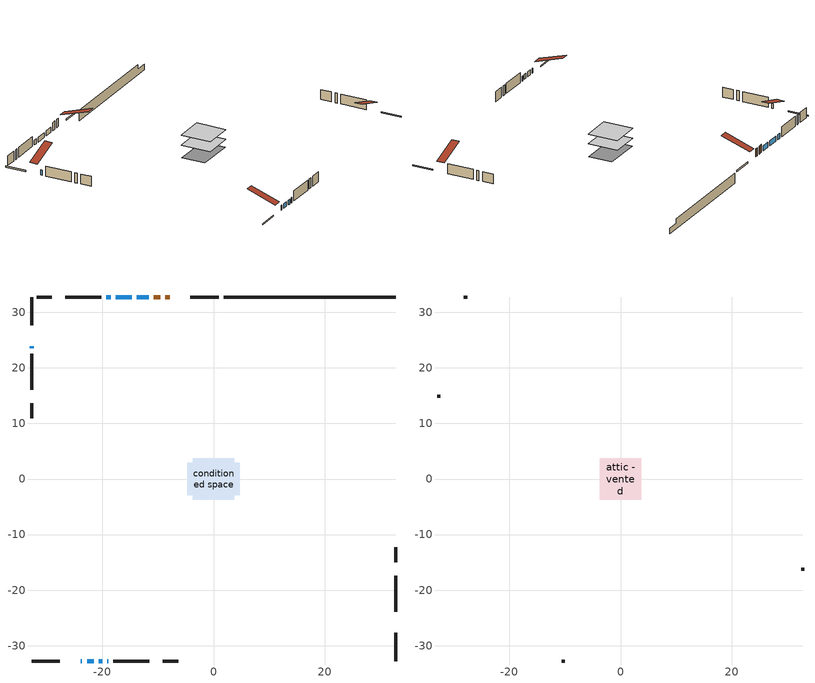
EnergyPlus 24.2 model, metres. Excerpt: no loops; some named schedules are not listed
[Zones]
conditioned space
 floor adiabatic (AdiabaticFloorConstruction): -3.73,-3.73 -3.73,3.73 3.73,3.73 3.73,-3.73 z1.17
 floor foundation (Slab1 construction): -4.77,-2.95 -4.77,2.95 4.77,2.95 4.77,-2.95 z-1.37
 wall outside (RimJoist1 construction): 0.95,32.76 -4.14,32.76 / -32.76,-32.76 -27.67,-32.76 / -32.76,32.76 -32.76,27.67 / 32.76,-32.76 32.76,-27.67 z1.17:1.47
 wall outside (AdiabaticWallConstruction 1): -7.91,32.76 -8.67,32.76 / -9.6,32.76 -10.71,32.76 z1.17:3.2
 wall outside (AdiabaticWallConstruction): -23.9,-32.76 -23.69,-32.76 / -22.76,-32.76 -21.55,-32.76 / -20.62,-32.76 -20.06,-32.76 / -11.64,32.76 -13.78,32.76 / -14.71,32.76 -17.59,32.76 / -32.76,23.9 -32.76,23.49 / -19.13,-32.76 -18.93,-32.76 / -18.52,32.76 -19.29,32.76 z1.17:2.39
 wall outside (Wall1 construction): -20.22,32.76 -26.68,32.76 / -18,-32.76 -11.54,-32.76 / -32.76,22.56 -32.76,16.1 / 32.76,-23.89 32.76,-17.43 z1.17:3.61
 wall outside (Wall3 construction): -29.11,32.76 -31.83,32.76 / -9.11,-32.76 -6.39,-32.76 / -32.76,13.67 -32.76,10.95 / 32.76,-15 32.76,-12.28 z1.17:3.61
 wall foundation (FoundationWall1 construction): 1.88,32.76,-1.37 1.88,32.76,1.17 29.67,32.76,1.17 29.67,32.76,0.05 32.76,32.76,0.05 32.76,32.76,-1.37
 window (WindowConstruction 5): -23.89,-32.76 -23.69,-32.76 z1.17:2.39
 window (WindowConstruction): -22.76,-32.76 -21.55,-32.76 z1.17:2.39
 window (WindowConstruction 1): -20.62,-32.76 -20.06,-32.76 z1.17:2.39
 window (WindowConstruction 2): -11.64,32.76 -13.78,32.76 z1.17:2.39
 window (WindowConstruction 3): -14.71,32.76 -17.59,32.76 z1.17:2.39
 window (WindowConstruction 4): -32.76,23.89 -32.76,23.49 z1.17:2.39
 window (WindowConstruction 6): -19.13,-32.76 -18.93,-32.76 z1.17:2.39
 window (WindowConstruction 7): -18.52,32.76 -19.29,32.76 z1.17:2.39
 door (Door): -7.91,32.76 -8.67,32.76 z1.17:3.2
 door (Door 1): -9.6,32.76 -10.71,32.76 z1.17:3.2
 ceiling adiabatic (AdiabaticFloorConstruction): 3.73,-3.73 3.73,3.73 -3.73,3.73 -3.73,-3.73 z1.17
attic - vented
 floor to conditioned space (Floor1 construction Reversed): -3.72,-3.72 -3.72,3.72 3.72,3.72 3.72,-3.72 z3.61
 wall outside (Wall2 construction): -27.61,32.76 -28.18,32.76 / -10.61,-32.76 -10.04,-32.76 / -32.76,15.17 -32.76,14.6 / 32.76,-16.5 32.76,-15.93 z1.17:3.61
 roof outside (Roof1 construction): -6.98,32.76,3.61 -6.98,25.5,6.03 -5.07,25.5,6.03 -5.07,32.76,3.61; -24.82,-32.76,3.61 -24.82,-25.5,6.03 -26.74,-25.5,6.03 -26.74,-32.76,3.61; -32.76,24.82,3.61 -25.5,24.82,6.03 -25.5,26.74,6.03 -32.76,26.74,3.61; 32.76,-24.82,3.61 25.5,-24.82,6.03 25.5,-26.74,6.03 32.76,-26.74,3.61
[Building]
Building 1: Terrain=Suburbs
[Site:Location]
Quebec Intl AP_QC: Latitude {deg}=46.8; Longitude {deg}=-71.38; Time Zone {hr}=-5; Elevation {m}=74; Keep Site Location Information=Yes
[Site:GroundTemperature:Shallow]
0.0108218, -2.24938, -2.43038, -1.3578, 2.94801, 7.23376, 10.9493, 13.303, 13.5029, 11.5886, 7.96783, 3.81355
[Site:WaterMainsTemperature]
Calculation Method=Schedule; Temperature Schedule=mains temperature schedule
[Material] Roughness=Rough; Thermal Absorptance=0.9
Name | Thickness {m} | Conductivity {W/m-K} | Density {kg/m3} | Specific Heat {J/kg-K} | Solar Absorptance | Visible Absorptance
asphalt or fiberglass shingles | 0.00635 | 0.162714 | 1121.4 | 1465.45 | 0.4 | 0.4
ceiling stud and cavity | 0.1397 | 0.086049 | 65.682 | 1177.47 | 0.7 | 0.7
concrete 4.0 in. | 0.1016 | 1.803125 | 2242.8 | 837.4 | 0.7 | 0.7
concrete 8.0 in. | 0.2032 | 1.803125 | 2242.8 | 837.4 | 0.7 | 0.7
door material | 0.04445 | 0.0451087 | 512.64 | 1214.23 | 0.7 | 0.7
door material 1 | 0.04445 | 0.20624 | 512.64 | 1214.23 | 0.7 | 0.7
floor covering | 0.0127 | 0.0433444 | 54.468 | 1339.84 | 0.6 | 0.6
floor rigid ins; wall rigid ins | 0.512978 | 0.029427 | 32.04 | 1214.23 | 0.7 | 0.7
floor stud and cavity | 0.1397 | 1.75129 | 37.0049 | 1207.88 | 0.7 | 0.7
furniture material conditioned space 1 | 0.1524 | 0.115458 | 640.8 | 1214.23 | 0.6 | 0.6
gypsum board | 0.0127 | 0.160291 | 801 | 837.4 | 0.6 | 0.6
gypsum board 1 | 0.00254 | 0.160291 | 801 | 837.4 | 0.6 | 0.6
osb sheathing 0.5 in. | 0.0127 | 0.115458 | 512.64 | 1214.23 | 0.7 | 0.7
osb sheathing 0.75 in. | 0.01905 | 0.115458 | 512.64 | 1214.23 | 0.7 | 0.7
osb sheathing 2.0 in. | 0.0508 | 0.115458 | 512.64 | 1214.23 | 0.7 | 0.7
rim joist rigid ins | 0.051816 | 0.029427 | 32.04 | 1214.23 | 0.7 | 0.7
rim joist stud and cavity | 0.0508 | 0.439922 | 125.044 | 1163.47 | 0.6 | 0.6
wall stud and cavity | 0.1397 | 0.0944506 | 139.0536 | 1170.24 | 0.7 | 0.7
wall stud and cavity 1 | 0.0889 | 6.1454 | 50.32683 | 1063.81 | 0.6 | 0.6
wall stud and cavity 2 | 0.0889 | 0.335674 | 50.32683 | 1063.81 | 0.7 | 0.7
wall stud and cavity 3 | 0.0889 | 0.380278 | 52.3479 | 1209.89 | 0.7 | 0.7
wall stud and cavity 4 | 0.0889 | 0.391764 | 83.0341 | 1211.67 | 0.7 | 0.7
wood siding | 0.0254 | 0.102417 | 544.68 | 1172.36 | 0.4 | 0.4
wood siding 1 | 0.00254 | 0.102417 | 544.68 | 1172.36 | 0.4 | 0.4
wood siding 2; wood siding 3; wood siding 4 | 0.0254 | 0.102417 | 544.68 | 1172.36 | 0.7 | 0.7
[WindowMaterial:SimpleGlazingSystem]
Name | U-Factor {W/m2-K} | Solar Heat Gain Coefficient
WindowMaterial | 2.93609 | 0.6
WindowMaterial 1 | 2.98322 | 0.53
WindowMaterial 2 | 2.90941 | 0.64
WindowMaterial 3 | 2.82878 | 0.59
WindowMaterial 4 | 3.01161 | 0.48
WindowMaterial 5 | 3.026374 | 0.54
WindowMaterial 6 | 3.06726 | 0.34
WindowMaterial 7 | 5.2601 | 0.67
[Construction]
AdiabaticFloorConstruction: floor stud and cavity, floor rigid ins, osb sheathing 0.75 in., floor covering
AdiabaticWallConstruction: wood siding 3, wall rigid ins, wall stud and cavity 3, gypsum board
AdiabaticWallConstruction 1: wood siding 4, wall rigid ins, wall stud and cavity 3, gypsum board
Door: door material
Door 1: door material 1
Floor1 construction Reversed: gypsum board, ceiling stud and cavity
FoundationWall1 construction: concrete 8.0 in.
furniture construction conditioned space 1: furniture material conditioned space 1
PartitionWallConstruction: gypsum board, wall stud and cavity 4, gypsum board
RimJoist1 construction: wood siding 2, rim joist rigid ins, osb sheathing 2.0 in., rim joist stud and cavity
Roof1 construction: asphalt or fiberglass shingles
Slab1 construction: concrete 4.0 in.
Wall1 construction: wood siding, osb sheathing 0.5 in., wall stud and cavity, gypsum board
Wall2 construction: wood siding 1, wall stud and cavity 1
Wall3 construction: wood siding 1, wall stud and cavity 2, gypsum board 1
WindowConstruction: WindowMaterial
WindowConstruction 1: WindowMaterial 1
WindowConstruction 2: WindowMaterial 2
WindowConstruction 3: WindowMaterial 3
WindowConstruction 4: WindowMaterial 4
WindowConstruction 5: WindowMaterial 5
WindowConstruction 6: WindowMaterial 6
WindowConstruction 7: WindowMaterial 7
[Zone] Multiplier=1; Part of Total Floor Area=Yes
Name | Volume {m3}
attic - vented | 21.7857
conditioned space | 287.6
[Space]
Name | Zone | Volume {m3}
attic - vented 1 | attic - vented | 21.7857
conditioned space 1 | conditioned space | 287.6
[ZoneInfiltration:EffectiveLeakageArea]
infil attic - vented 1: Zone or Space=attic - vented 1; Schedule=Always On Discrete; Effective Air Leakage Area {cm2}=2048.86; Stack Coefficient=0.00033774; Wind Coefficient=1.24169e-05
[ZoneMixing]
whole house fan mix: Zone or Space=attic - vented; Schedule=Always On Continuous; Design Flow Rate Calculation Method=Flow/Zone; Design Flow Rate {m3/s}=0; Source Zone or Space=conditioned space
[SurfaceProperty:ExposedFoundationPerimeter]
Slab1: Exposed Perimeter Calculation Method=TotalExposedPerimeter; Total Exposed Perimeter {m}=30.877
[InternalMass] Zone or ZoneList=conditioned space; Space or SpaceList=conditioned space 1
Name | Construction | Surface Area {m2}
furniture mass conditioned space 1 | furniture construction conditioned space 1 | 44.7202
partition wall mass | PartitionWallConstruction | 111.8
[Lights]
interior lighting: Zone or ZoneList or Space or SpaceList=conditioned space 1; Schedule=interior lighting schedule; Design Level Calculation Method=LightingLevel; Lighting Level {W}=343.2; Return Air Fraction=0; Fraction Radiant=0.6; Fraction Visible=0.2; Fraction Replaceable=1
[People]
occupants: Zone or ZoneList or Space or SpaceList=conditioned space 1; Number of People Schedule=occupants schedule; Number of People Calculation Method=People; Number of People=3; Fraction Radiant=0.314171; Sensible Heat Fraction=0.56303; Activity Level Schedule=occupants activity schedule; Carbon Dioxide Generation Rate {m3/s-W}=0; Enable ASHRAE 55 Comfort Warnings=No; Mean Radiant Temperature Calculation Type=EnclosureAveraged
[ElectricEquipment] Zone or ZoneList or Space or SpaceList=conditioned space 1; Design Level Calculation Method=EquipmentLevel
Name | Schedule | Design Level {W} | Fraction Latent | Fraction Radiant | Fraction Lost
clothes dryer | clothes dryer schedule | 140.772 | 0.015 | 0.081 | 0.85
clothes washer | clothes washer schedule | 32.1985 | 0.03 | 0.162 | 0.7
cooking range | cooking range schedule | 215.147 | 0.08 | 0.432 | 0.2
dishwasher | dishwasher schedule | 66.8632 | 0.3 | 0.18 | 0.4
fridge | fridge schedule | 72.9452 | 0 | 0.6 | 0
mech vent house fan | mech vent house fan schedule | 12.6667 | 0 | 0 | 1
mech vent house fan cfis | mech vent house fan cfis schedule | 0 | 0 | 0 | 0
mech vent range fan 0 | mech vent range fan 0 schedule | 57 | 0 | 0 | 1
misc plug loads | misc plug loads schedule | 494.7 | 0.045 | 0.513 | 0.1
whole house fan | Always On Discrete | 0 | 0 | 0 | 1
[OtherEquipment] Zone or ZoneList or Space or SpaceList=conditioned space 1; Design Level Calculation Method=EquipmentLevel
Name | Fuel Type | Schedule | Design Level {W} | Fraction Latent | Fraction Radiant | Fraction Lost
clothes dryer 1 | Electricity | clothes dryer schedule | 0 | 0.015 | 0.081 | 0.85
cooking range 1 | Electricity | cooking range schedule | 0 | 0.08 | 0.432 | 0.2
general water use latent | None | general water use schedule | 62.594 | 1 | 0 | 0
general water use sensible | None | general water use schedule | -61.6891 | 0 | 0.6 | 0
mech vent house fan latent load | None | Always On Discrete | 0 | 1 | 0 | 0
mech vent house fan sensible load | None | Always On Discrete | 0 | 0 | 0 | 0
water heater energy adjustment1 | Electricity | Always On Discrete | 0.01 | 0 | 0 | 1
[ZoneInfiltration:DesignFlowRate] Zone or ZoneList or Space or SpaceList=conditioned space 1; Schedule=Always On Discrete; Design Flow Rate Calculation Method=Flow/Zone; Design Flow Rate {m3/s}=0
infil flow; natural vent flow; whole house fan flow
[ZoneControl:Thermostat]
conditioned space Thermostat: Zone or ZoneList=conditioned space; Control Type Schedule=conditioned space Thermostat Schedule; Control 1=conditioned space temperature setpoint; Temperature Difference Between Cutout And Setpoint {deltaC}=0
[ZoneHVAC:Baseboard:Convective:Electric]
electric baseboard: Availability Schedule=Always On Discrete; Heating Design Capacity {W}=26134; Efficiency=1
[Zone equipment]
conditioned space: electric baseboard
[Foundation:Kiva]
Foundation Kiva 1: Initial Indoor Air Temperature {C}=18; Wall Height Above Grade {m}=1.16997; Wall Depth Below Slab {m}=0.2032
[Foundation:Kiva:Settings]
Soil Conductivity {W/m-K}=0.849921; Soil Density {kg/m3}=1842.3; Soil Specific Heat {J/kg-K}=418.7; Ground Solar Absorptivity=0.9; Ground Thermal Absorptivity=0.9; Ground Surface Roughness {m}=0.03; Far-Field Width {m}=40; Deep-Ground Boundary Condition=ZeroFlux; Deep-Ground Depth {m}=40; Minimum Cell Dimension {m}=0.2; Maximum Cell Growth Coefficient=3; Simulation Timestep=Timestep
[Exterior:Lights]
exterior lighting: Schedule=exterior lighting schedule; Design Level {W}=75.6
[EnergyManagementSystem:GlobalVariable]
infil_program_Qfan
infil_program_Qinf
natural_vent_program_Qnv
natural_vent_program_Qwhf
[EnergyManagementSystem:Sensor]
Name | Output:Variable or Output:Meter Index Key | Output:Variable or Output:Meter
airflow_gain | infil flow | Infiltration Sensible Heat Gain Energy
airflow_gain_1 | natural vent flow | Infiltration Sensible Heat Gain Energy
airflow_gain_2 | whole house fan flow | Infiltration Sensible Heat Gain Energy
airflow_loss | infil flow | Infiltration Sensible Heat Loss Energy
airflow_loss_1 | natural vent flow | Infiltration Sensible Heat Loss Energy
airflow_loss_2 | whole house fan flow | Infiltration Sensible Heat Loss Energy
clg_load_cond |  | Cooling:EnergyTransfer:Zone:CONDITIONED SPACE
clg_sp_s; clg_sp_s_1 | cooling setpoint | Schedule Value
clothes_dryer_exhaust_0_sch_s | clothes dryer exhaust 0 schedule | Schedule Value
conditioned_space_clg_unmet_s | conditioned space | Zone Cooling Setpoint Not Met Time
conditioned_space_htg_unmet_s | conditioned space | Zone Heating Setpoint Not Met Time
cool_season | cooling season schedule | Schedule Value
fridge_tin_s | conditioned space | Zone Mean Air Temperature
htg_load_cond |  | Heating:EnergyTransfer:Zone:CONDITIONED SPACE
htg_sp_s; htg_sp_s_1 | heating setpoint | Schedule Value
ig_ee_conv | clothes dryer | Electric Equipment Convective Heating Energy
ig_ee_conv_2 | cooking range | Electric Equipment Convective Heating Energy
ig_ee_conv_4 | fridge | Electric Equipment Convective Heating Energy
ig_ee_conv_5 | misc plug loads | Electric Equipment Convective Heating Energy
ig_ee_conv_6 | whole house fan | Electric Equipment Convective Heating Energy
ig_ee_rad | clothes dryer | Electric Equipment Radiant Heating Energy
ig_ee_rad_2 | cooking range | Electric Equipment Radiant Heating Energy
ig_ee_rad_4 | fridge | Electric Equipment Radiant Heating Energy
ig_ee_rad_5 | misc plug loads | Electric Equipment Radiant Heating Energy
ig_ee_rad_6 | whole house fan | Electric Equipment Radiant Heating Energy
ig_lgt_conv | interior lighting | Lights Convective Heating Energy
ig_lgt_rad | interior lighting | Lights Radiant Heating Energy
ig_lgt_vis | interior lighting | Lights Visible Radiation Heating Energy
ig_oe_conv | clothes dryer 1 | Other Equipment Convective Heating Energy
ig_oe_conv_1 | cooking range 1 | Other Equipment Convective Heating Energy
ig_oe_conv_2 | general water use latent | Other Equipment Convective Heating Energy
ig_oe_conv_3 | general water use sensible | Other Equipment Convective Heating Energy
ig_oe_conv_4 | water heater energy adjustment1 | Other Equipment Convective Heating Energy
ig_oe_rad | clothes dryer 1 | Other Equipment Radiant Heating Energy
ig_oe_rad_1 | cooking range 1 | Other Equipment Radiant Heating Energy
ig_oe_rad_2 | general water use latent | Other Equipment Radiant Heating Energy
ig_oe_rad_3 | general water use sensible | Other Equipment Radiant Heating Energy
ig_oe_rad_4 | water heater energy adjustment1 | Other Equipment Radiant Heating Energy
ig_ppl_conv | occupants | People Convective Heating Energy
ig_ppl_rad | occupants | People Radiant Heating Energy
im_conv | furniture mass conditioned space 1 | Surface Inside Face Convection Heat Gain Energy
im_conv_1 | partition wall mass | Surface Inside Face Convection Heat Gain Energy
im_ig | furniture mass conditioned space 1 | Surface Inside Face Internal Gains Radiation Heat Gain Energy
im_ig_1 | partition wall mass | Surface Inside Face Internal Gains Radiation Heat Gain Energy
im_lgt | furniture mass conditioned space 1 | Surface Inside Face Lights Radiation Heat Gain Energy
im_lgt_1 | partition wall mass | Surface Inside Face Lights Radiation Heat Gain Energy
im_sol | furniture mass conditioned space 1 | Surface Inside Face Solar Radiation Heat Gain Energy
im_sol_1 | partition wall mass | Surface Inside Face Solar Radiation Heat Gain Energy
im_surf | furniture mass conditioned space 1 | Surface Inside Face Net Surface Thermal Radiation Heat Gain Energy
im_surf_1 | partition wall mass | Surface Inside Face Net Surface Thermal Radiation Heat Gain Energy
mech_vent_range_fan_0_sch_s | mech vent range fan 0 schedule | Schedule Value
mv_conv | mech vent house fan | Electric Equipment Convective Heating Energy
mv_conv_1 | mech vent house fan cfis | Electric Equipment Convective Heating Energy
mv_conv_2 | mech vent range fan 0 | Electric Equipment Convective Heating Energy
mv_conv_3 | mech vent house fan latent load | Other Equipment Convective Heating Energy
mv_conv_4 | mech vent house fan sensible load | Other Equipment Convective Heating Energy
mv_rad | mech vent house fan | Electric Equipment Radiant Heating Energy
mv_rad_1 | mech vent house fan cfis | Electric Equipment Radiant Heating Energy
mv_rad_2 | mech vent range fan 0 | Electric Equipment Radiant Heating Energy
mv_rad_3 | mech vent house fan latent load | Other Equipment Radiant Heating Energy
mv_rad_4 | mech vent house fan sensible load | Other Equipment Radiant Heating Energy
natural_vent_s | natural vent schedule | Schedule Value
out_pb_s |  | Site Outdoor Air Barometric Pressure
out_wt_s |  | Site Outdoor Air Humidity Ratio
site_vw_s |  | Site Wind Speed
ss_back_out | Window1 | Surface Window Shortwave from Zone Back Out Window Heat Transfer Rate
ss_back_out_1 | Window2 | Surface Window Shortwave from Zone Back Out Window Heat Transfer Rate
ss_back_out_2 | Window3 | Surface Window Shortwave from Zone Back Out Window Heat Transfer Rate
ss_back_out_3 | Window4 | Surface Window Shortwave from Zone Back Out Window Heat Transfer Rate
ss_back_out_4 | Window5 | Surface Window Shortwave from Zone Back Out Window Heat Transfer Rate
ss_back_out_5 | Window6 | Surface Window Shortwave from Zone Back Out Window Heat Transfer Rate
ss_back_out_6 | Window7 | Surface Window Shortwave from Zone Back Out Window Heat Transfer Rate
ss_back_out_7 | Window8 | Surface Window Shortwave from Zone Back Out Window Heat Transfer Rate
ss_conv | Door1 | Surface Inside Face Convection Heat Gain Energy
ss_conv_1 | Door2 | Surface Inside Face Convection Heat Gain Energy
ss_conv_2 | Window1 | Surface Inside Face Convection Heat Gain Energy
ss_conv_3 | Window2 | Surface Inside Face Convection Heat Gain Energy
ss_conv_4 | Window3 | Surface Inside Face Convection Heat Gain Energy
ss_conv_5 | Window4 | Surface Inside Face Convection Heat Gain Energy
ss_conv_6 | Window5 | Surface Inside Face Convection Heat Gain Energy
ss_conv_7 | Window6 | Surface Inside Face Convection Heat Gain Energy
ss_conv_8 | Window7 | Surface Inside Face Convection Heat Gain Energy
ss_conv_9 | Window8 | Surface Inside Face Convection Heat Gain Energy
ss_ig | Door1 | Surface Inside Face Internal Gains Radiation Heat Gain Energy
ss_ig_1 | Door2 | Surface Inside Face Internal Gains Radiation Heat Gain Energy
ss_ig_2 | Window1 | Surface Inside Face Internal Gains Radiation Heat Gain Energy
ss_ig_3 | Window2 | Surface Inside Face Internal Gains Radiation Heat Gain Energy
ss_ig_4 | Window3 | Surface Inside Face Internal Gains Radiation Heat Gain Energy
ss_ig_5 | Window4 | Surface Inside Face Internal Gains Radiation Heat Gain Energy
ss_ig_6 | Window5 | Surface Inside Face Internal Gains Radiation Heat Gain Energy
ss_ig_7 | Window6 | Surface Inside Face Internal Gains Radiation Heat Gain Energy
ss_ig_8 | Window7 | Surface Inside Face Internal Gains Radiation Heat Gain Energy
ss_ig_9 | Window8 | Surface Inside Face Internal Gains Radiation Heat Gain Energy
ss_lgt | Door1 | Surface Inside Face Lights Radiation Heat Gain Energy
ss_lgt_1 | Door2 | Surface Inside Face Lights Radiation Heat Gain Energy
ss_sol | Door1 | Surface Inside Face Solar Radiation Heat Gain Energy
ss_sol_1 | Door2 | Surface Inside Face Solar Radiation Heat Gain Energy
ss_surf | Door1 | Surface Inside Face Net Surface Thermal Radiation Heat Gain Energy
ss_surf_1 | Door2 | Surface Inside Face Net Surface Thermal Radiation Heat Gain Energy
ss_surf_2 | Window1 | Surface Inside Face Net Surface Thermal Radiation Heat Gain Energy
ss_surf_3 | Window2 | Surface Inside Face Net Surface Thermal Radiation Heat Gain Energy
ss_surf_4 | Window3 | Surface Inside Face Net Surface Thermal Radiation Heat Gain Energy
ss_surf_5 | Window4 | Surface Inside Face Net Surface Thermal Radiation Heat Gain Energy
ss_surf_6 | Window5 | Surface Inside Face Net Surface Thermal Radiation Heat Gain Energy
ss_surf_7 | Window6 | Surface Inside Face Net Surface Thermal Radiation Heat Gain Energy
ss_surf_8 | Window7 | Surface Inside Face Net Surface Thermal Radiation Heat Gain Energy
ss_surf_9 | Window8 | Surface Inside Face Net Surface Thermal Radiation Heat Gain Energy
ss_trans_in | Window1 | Surface Window Transmitted Solar Radiation Rate
ss_trans_in_1 | Window2 | Surface Window Transmitted Solar Radiation Rate
ss_trans_in_2 | Window3 | Surface Window Transmitted Solar Radiation Rate
ss_trans_in_3 | Window4 | Surface Window Transmitted Solar Radiation Rate
ss_trans_in_4 | Window5 | Surface Window Transmitted Solar Radiation Rate
ss_trans_in_5 | Window6 | Surface Window Transmitted Solar Radiation Rate
ss_trans_in_6 | Window7 | Surface Window Transmitted Solar Radiation Rate
ss_trans_in_7 | Window8 | Surface Window Transmitted Solar Radiation Rate
ss_trans_out | Window1 | Surface Inside Face Initial Transmitted Diffuse Transmitted Out Window Solar Radiation Rate
ss_trans_out_1 | Window2 | Surface Inside Face Initial Transmitted Diffuse Transmitted Out Window Solar Radiation Rate
ss_trans_out_2 | Window3 | Surface Inside Face Initial Transmitted Diffuse Transmitted Out Window Solar Radiation Rate
ss_trans_out_3 | Window4 | Surface Inside Face Initial Transmitted Diffuse Transmitted Out Window Solar Radiation Rate
ss_trans_out_4 | Window5 | Surface Inside Face Initial Transmitted Diffuse Transmitted Out Window Solar Radiation Rate
ss_trans_out_5 | Window6 | Surface Inside Face Initial Transmitted Diffuse Transmitted Out Window Solar Radiation Rate
ss_trans_out_6 | Window7 | Surface Inside Face Initial Transmitted Diffuse Transmitted Out Window Solar Radiation Rate
ss_trans_out_7 | Window8 | Surface Inside Face Initial Transmitted Diffuse Transmitted Out Window Solar Radiation Rate
s_conv | Floor1 | Surface Inside Face Convection Heat Gain Energy
s_conv_1 | FoundationWall1 | Surface Inside Face Convection Heat Gain Energy
s_conv_10 | Wall1:180 | Surface Inside Face Convection Heat Gain Energy
s_conv_11 | Wall1:270 | Surface Inside Face Convection Heat Gain Energy
s_conv_12 | Wall1:90 | Surface Inside Face Convection Heat Gain Energy
s_conv_13 | Wall3:0 | Surface Inside Face Convection Heat Gain Energy
s_conv_14 | Wall3:180 | Surface Inside Face Convection Heat Gain Energy
s_conv_15 | Wall3:270 | Surface Inside Face Convection Heat Gain Energy
s_conv_16 | Wall3:90 | Surface Inside Face Convection Heat Gain Energy
s_conv_2 | inferred conditioned ceiling | Surface Inside Face Convection Heat Gain Energy
s_conv_3 | inferred conditioned floor | Surface Inside Face Convection Heat Gain Energy
s_conv_4 | RimJoist1:0 | Surface Inside Face Convection Heat Gain Energy
s_conv_5 | RimJoist1:180 | Surface Inside Face Convection Heat Gain Energy
s_conv_6 | RimJoist1:270 | Surface Inside Face Convection Heat Gain Energy
s_conv_7 | RimJoist1:90 | Surface Inside Face Convection Heat Gain Energy
s_conv_8 | Slab1 | Surface Inside Face Convection Heat Gain Energy
s_conv_9 | Wall1:0 | Surface Inside Face Convection Heat Gain Energy
s_ig | Floor1 | Surface Inside Face Internal Gains Radiation Heat Gain Energy
s_ig_1 | FoundationWall1 | Surface Inside Face Internal Gains Radiation Heat Gain Energy
s_ig_10 | Wall1:180 | Surface Inside Face Internal Gains Radiation Heat Gain Energy
s_ig_11 | Wall1:270 | Surface Inside Face Internal Gains Radiation Heat Gain Energy
s_ig_12 | Wall1:90 | Surface Inside Face Internal Gains Radiation Heat Gain Energy
s_ig_13 | Wall3:0 | Surface Inside Face Internal Gains Radiation Heat Gain Energy
s_ig_14 | Wall3:180 | Surface Inside Face Internal Gains Radiation Heat Gain Energy
s_ig_15 | Wall3:270 | Surface Inside Face Internal Gains Radiation Heat Gain Energy
s_ig_16 | Wall3:90 | Surface Inside Face Internal Gains Radiation Heat Gain Energy
s_ig_2 | inferred conditioned ceiling | Surface Inside Face Internal Gains Radiation Heat Gain Energy
s_ig_3 | inferred conditioned floor | Surface Inside Face Internal Gains Radiation Heat Gain Energy
s_ig_4 | RimJoist1:0 | Surface Inside Face Internal Gains Radiation Heat Gain Energy
s_ig_5 | RimJoist1:180 | Surface Inside Face Internal Gains Radiation Heat Gain Energy
s_ig_6 | RimJoist1:270 | Surface Inside Face Internal Gains Radiation Heat Gain Energy
s_ig_7 | RimJoist1:90 | Surface Inside Face Internal Gains Radiation Heat Gain Energy
s_ig_8 | Slab1 | Surface Inside Face Internal Gains Radiation Heat Gain Energy
s_ig_9 | Wall1:0 | Surface Inside Face Internal Gains Radiation Heat Gain Energy
s_lgt | Floor1 | Surface Inside Face Lights Radiation Heat Gain Energy
s_lgt_1 | FoundationWall1 | Surface Inside Face Lights Radiation Heat Gain Energy
s_lgt_10 | Wall1:180 | Surface Inside Face Lights Radiation Heat Gain Energy
s_lgt_11 | Wall1:270 | Surface Inside Face Lights Radiation Heat Gain Energy
s_lgt_12 | Wall1:90 | Surface Inside Face Lights Radiation Heat Gain Energy
s_lgt_13 | Wall3:0 | Surface Inside Face Lights Radiation Heat Gain Energy
s_lgt_14 | Wall3:180 | Surface Inside Face Lights Radiation Heat Gain Energy
s_lgt_15 | Wall3:270 | Surface Inside Face Lights Radiation Heat Gain Energy
s_lgt_16 | Wall3:90 | Surface Inside Face Lights Radiation Heat Gain Energy
s_lgt_2 | inferred conditioned ceiling | Surface Inside Face Lights Radiation Heat Gain Energy
s_lgt_3 | inferred conditioned floor | Surface Inside Face Lights Radiation Heat Gain Energy
s_lgt_4 | RimJoist1:0 | Surface Inside Face Lights Radiation Heat Gain Energy
s_lgt_5 | RimJoist1:180 | Surface Inside Face Lights Radiation Heat Gain Energy
